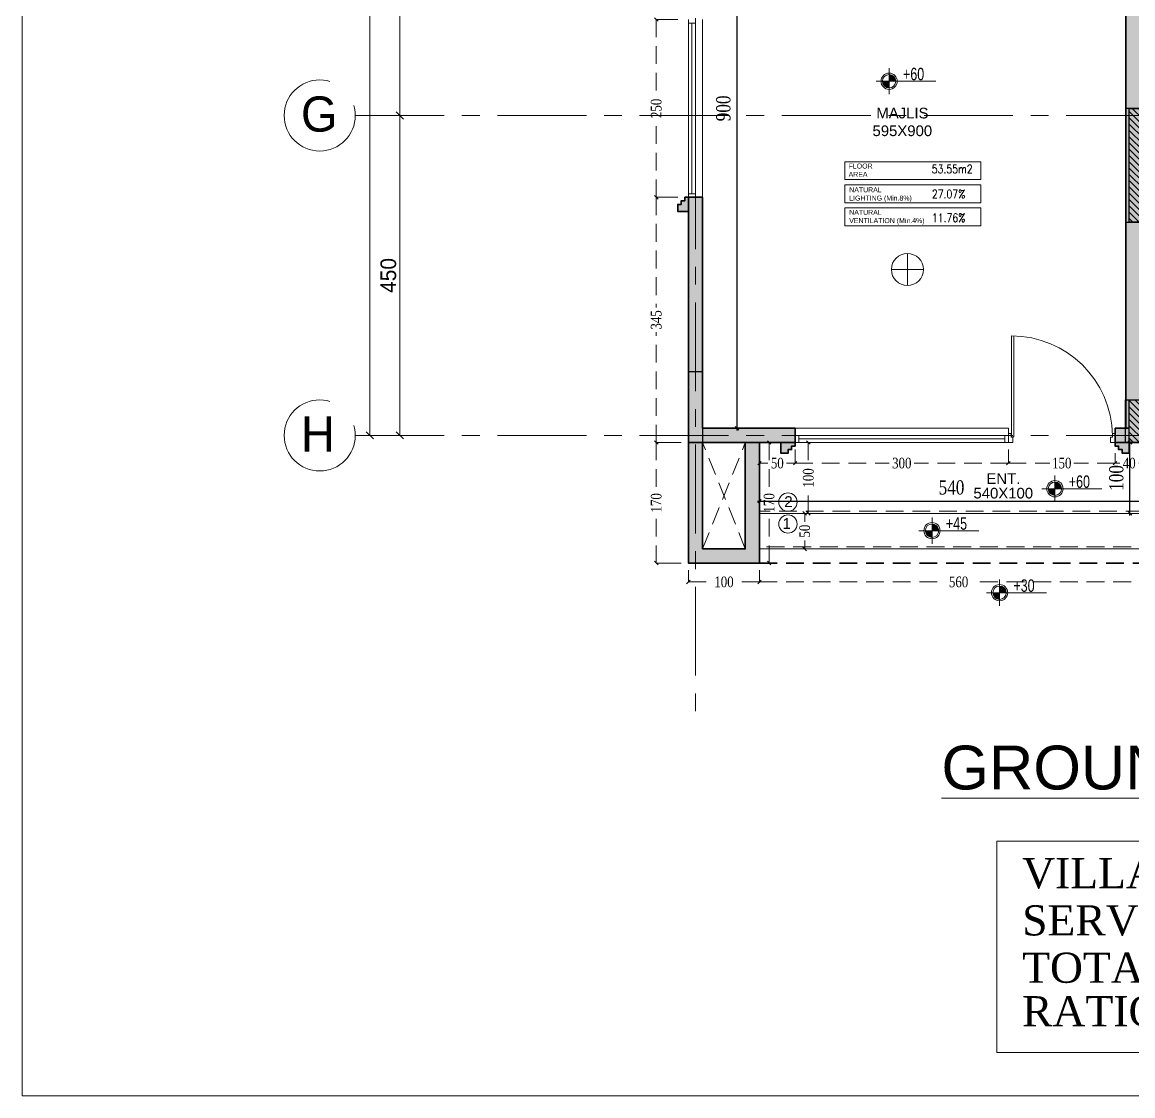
# Model space of a CAD drawing. Header units: inches. Extents: x -114 to 635, y -137 to 57.
# Drawn here: x 15.61 to 31.23, y -2.31 to 12.79 of the extents above; entities that cross this region are included whole.
import ezdxf
from ezdxf.enums import TextEntityAlignment as Align

# ---------------------------------------------------------------- set-up
doc = ezdxf.new("R2010")
doc.units = ezdxf.units.IN
doc.header["$MEASUREMENT"] = 0
doc.header["$PDMODE"] = 98
for name, pattern in [('( Hidden )', [0.375, 0.25, -0.125]), ('CENTER', [2, 1.25, -0.25, 0.25, -0.25]), ('CENTERX2', [4, 2.5, -0.5, 0.5, -0.5]), ('DASHED2', [0.375, 0.25, -0.125]), ('HIDDEN', [0.375, 0.25, -0.125])]:
    doc.linetypes.add(name, pattern=pattern)
doc.layers.get('0').update_dxf_attribs({"lineweight": 5})
doc.layers.get('Defpoints').update_dxf_attribs({"lineweight": 5})
for name, color, linetype, lineweight in [('.', 14, 'Continuous', 9), ('A-ELEVATION TAG', 230, 'Continuous', 5), ('A-GEN-TEXT.', 3, 'Continuous', 5), ('A-text', 111, 'Continuous', 5), ('ARCHES', 1, 'HIDDEN', 5), ('AXIS DIMENSION', 8, 'Continuous', 5), ('BORDER A2', 7, 'Continuous', 50), ('COLUMNS HATCH', 1, 'Continuous', 5), ('DETAILS DIMENSION', 15, 'Continuous', 5), ('DOOR', 1, 'Continuous', 5), ('E-AX', 9, '( Hidden )', 0), ('E-C', 6, 'Continuous', 5), ('GENERAL TEXT', 4, 'Continuous', 5), ('HATCH', 15, 'Continuous', 0), ('LEVEL SYMBOL', 8, 'Continuous', 5), ('PROPOSED COLUMNS', 6, 'Continuous', 30), ('ROOM INFORMATION', 7, 'Continuous', 5), ('ROOMS DIMENSION', 3, 'Continuous', 5), ('STAIR', 1, 'Continuous', 5), ('TEXT ROOM INFORMATION', 1, 'Continuous', 5), ('WALL PROPOSED', 7, 'Continuous', 30), ('WINDOWS', 5, 'Continuous', 5)]:
    doc.layers.add(name, color=color, linetype=linetype, lineweight=lineweight)
doc.layers.add('ALARM', color=7, linetype='Continuous', lineweight=5, true_color=0xff0f0f)
doc.layers.add('AXIES', color=7, linetype='CENTER', lineweight=0, true_color=0x949596)
doc.styles.add('002-F.FLOOR PLAN$0$xref plans$0$ATTRIBUTE', font='BKANT.TTF')
doc.styles.add('A0$0$002-F.FLOOR PLAN$0$xref plans$0$ATTRIBUTE', font='BKANT.TTF')
doc.styles.add('Arial', font='arial.ttf')
doc.styles.add('BORDER', font='times.ttf', dxfattribs={"height": 0.2})
doc.styles.add('GROUND FLOOR XREF - option 3$0$STYLE1', font='arial.ttf', dxfattribs={"height": 30})
doc.styles.add('MAIN', font='')
doc.styles.add('ROMANS-TITLE', font='ROMANS.shx', dxfattribs={"width": 0.8})
doc.styles.add('ST', font='times.ttf', dxfattribs={"width": 0.8})
doc.styles.get("Standard").update_dxf_attribs({"font": 'arial.ttf'})
doc.styles.add('style4', font='times.ttf', dxfattribs={"width": 0.8})
doc.styles.get('MAIN').set_extended_font_data('Shonar Bangla')
doc.dimstyles.new('DIM100-2', dxfattribs={"dimtxt": 0.2, "dimasz": 0.05, "dimexe": 0.1, "dimexo": 0.1, "dimgap": 0.09, "dimtad": 1, "dimdec": 0, "dimlfac": 100, "dimzin": 0, "dimdsep": 46, "dimtxsty": 'style4', "dimblk1": 'OBLIQUE', "dimblk2": 'OBLIQUE', "dimsah": 1, "dimcen": 0.09, "dimdle": 0.03, "dimse1": 1, "dimse2": 1, "dimclrd": 256, "dimclrt": 256, "dimadec": 0, "dimazin": 0, "dimtfac": 1, "dimtdec": 0, "dimtix": 1, "dimtmove": 2, "dimatfit": 3, "dimldrblk": 'OBLIQUE', "dimfxl": 1, "dimtolj": 1, "dimtzin": 0, "dimarcsym": 0})
doc.dimstyles.new('MFS-AXIS', dxfattribs={"dimtxt": 0.22, "dimasz": 0.1, "dimexe": 0, "dimexo": 0.15, "dimgap": 0.05, "dimtad": 1, "dimdec": 0, "dimlfac": 100, "dimzin": 0, "dimdsep": 46, "dimtxsty": 'MAIN', "dimblk": 'OBLIQUE', "dimcen": 0.09, "dimclrd": 1, "dimclre": 1, "dimclrt": 2, "dimadec": 0, "dimazin": 0, "dimtfac": 1, "dimtdec": 0, "dimtix": 1, "dimtofl": 0, "dimtmove": 2, "dimatfit": 3, "dimldrblk": 'OBLIQUE', "dimfxl": 0.05, "dimfxlon": 1, "dimtolj": 1, "dimtzin": 0, "dimlwd": -1, "dimarcsym": 1})
doc.dimstyles.new('RASH PLAN', dxfattribs={"dimtxt": 0.15, "dimasz": 0.05, "dimexe": 0, "dimexo": 0.1, "dimgap": 0.05, "dimtad": 0, "dimdec": 0, "dimlfac": 100, "dimzin": 0, "dimdsep": 46, "dimtxsty": 'ST', "dimblk": 'OBLIQUE', "dimcen": 0.09, "dimclrd": 200, "dimclre": 6, "dimclrt": 1, "dimadec": 0, "dimazin": 0, "dimtfac": 1, "dimtdec": 0, "dimtmove": 1, "dimatfit": 3, "dimldrblk": 'OBLIQUE', "dimfxl": 0, "dimtolj": 1, "dimtzin": 0, "dimlwd": -1, "dimlwe": -1, "dimarcsym": 0})
pattern_1 = [(135, (-50.72994, 2.49188), (-0.044194174, -0.044194174), [])]

# ---------------------------------------------------------------- blocks, each defined once
blk = doc.blocks.new('_Oblique')
at = {"color": 0, "lineweight": -2}
blk.add_line((-0.5, -0.5), (0.5, 0.5), dxfattribs=at)
blk = doc.blocks.new('*D114')
at = {"layer": 'Defpoints', "color": 0, "transparency": 16777216}
for p in [(24.526, 6.88), (24.979, 6.88), (24.979, 5.184)]:
    blk.add_point(p, dxfattribs=at)
at = {"layer": 'DETAILS DIMENSION', "color": 6, "transparency": 16777216}
for p, q in [((24.879, 6.88), (24.526, 6.88)), ((24.879, 5.184), (24.526, 5.184))]:
    blk.add_line(p, q, dxfattribs=at)
at = {"layer": 'DETAILS DIMENSION', "color": 200, "linetype": 'DASHED2', "transparency": 16777216}
for p, q in [((24.526, 6.88), (24.526, 6.201)), ((24.526, 5.184), (24.526, 5.863))]:
    blk.add_line(p, q, dxfattribs=at)
at = {"layer": 'DETAILS DIMENSION', "color": 200, "transparency": 16777216, "xscale": 0.05, "yscale": 0.05, "zscale": 0.05}
for p, rotation in [((24.526, 6.88), 90), ((24.526, 5.184), 270)]:
    blk.add_blockref('_Oblique', p, dxfattribs=dict(at, rotation=rotation))
at = {"layer": 'DETAILS DIMENSION', "color": 1, "transparency": 16777216, "insert": (24.526, 6.032), "char_height": 0.15, "attachment_point": 5, "rotation": 90, "style": 'ST'}
blk.add_mtext('\\A1;170', dxfattribs=at)
blk = doc.blocks.new('*D115')
at = {"layer": 'Defpoints', "color": 0, "transparency": 16777216}
for p in [(24.526, 10.33), (24.929, 10.33), (24.979, 6.88)]:
    blk.add_point(p, dxfattribs=at)
at = {"layer": 'DETAILS DIMENSION', "color": 6, "transparency": 16777216}
for p, q in [((24.829, 10.33), (24.526, 10.33)), ((24.879, 6.88), (24.526, 6.88))]:
    blk.add_line(p, q, dxfattribs=at)
at = {"layer": 'DETAILS DIMENSION', "color": 200, "linetype": 'DASHED2', "transparency": 16777216}
for p, q in [((24.526, 10.33), (24.526, 8.779)), ((24.526, 6.88), (24.526, 8.432))]:
    blk.add_line(p, q, dxfattribs=at)
at = {"layer": 'DETAILS DIMENSION', "color": 200, "transparency": 16777216, "xscale": 0.05, "yscale": 0.05, "zscale": 0.05}
for p, rotation in [((24.526, 10.33), 90), ((24.526, 6.88), 270)]:
    blk.add_blockref('_Oblique', p, dxfattribs=dict(at, rotation=rotation))
at = {"layer": 'DETAILS DIMENSION', "color": 1, "transparency": 16777216, "insert": (24.526, 8.605), "char_height": 0.15, "attachment_point": 5, "rotation": 90, "style": 'ST'}
blk.add_mtext('\\A1;345', dxfattribs=at)
blk = doc.blocks.new('*D116')
at = {"layer": 'Defpoints', "color": 0, "transparency": 16777216}
for p in [(24.526, 12.83), (24.929, 12.83), (24.929, 10.33)]:
    blk.add_point(p, dxfattribs=at)
at = {"layer": 'DETAILS DIMENSION', "color": 6, "transparency": 16777216}
for p, q in [((24.829, 12.83), (24.526, 12.83)), ((24.829, 10.33), (24.526, 10.33))]:
    blk.add_line(p, q, dxfattribs=at)
at = {"layer": 'DETAILS DIMENSION', "color": 200, "linetype": 'DASHED2', "transparency": 16777216}
for p, q in [((24.526, 12.83), (24.526, 11.758)), ((24.526, 10.33), (24.526, 11.402))]:
    blk.add_line(p, q, dxfattribs=at)
at = {"layer": 'DETAILS DIMENSION', "color": 200, "transparency": 16777216, "xscale": 0.05, "yscale": 0.05, "zscale": 0.05}
for p, rotation in [((24.526, 12.83), 90), ((24.526, 10.33), 270)]:
    blk.add_blockref('_Oblique', p, dxfattribs=dict(at, rotation=rotation))
at = {"layer": 'DETAILS DIMENSION', "color": 1, "transparency": 16777216, "insert": (24.526, 11.58), "char_height": 0.15, "attachment_point": 5, "rotation": 90, "style": 'ST'}
blk.add_mtext('\\A1;250', dxfattribs=at)
blk = doc.blocks.new('*D140')
at = {"layer": 'Defpoints', "color": 0, "transparency": 16777216}
for p in [(24.979, 5.184), (25.979, 5.184), (24.979, 4.919)]:
    blk.add_point(p, dxfattribs=at)
at = {"layer": 'DETAILS DIMENSION', "color": 6, "transparency": 16777216}
for p, q in [((24.979, 5.084), (24.979, 4.919)), ((25.979, 5.084), (25.979, 4.919))]:
    blk.add_line(p, q, dxfattribs=at)
at = {"layer": 'DETAILS DIMENSION', "color": 200, "linetype": 'DASHED2', "transparency": 16777216}
for p, q in [((24.979, 4.919), (25.309, 4.919)), ((25.979, 4.919), (25.648, 4.919))]:
    blk.add_line(p, q, dxfattribs=at)
at = {"layer": 'DETAILS DIMENSION', "color": 200, "transparency": 16777216, "xscale": 0.05, "yscale": 0.05, "zscale": 0.05, "rotation": 180}
blk.add_blockref('_Oblique', (24.979, 4.919), dxfattribs=at)
at = {"layer": 'DETAILS DIMENSION', "color": 200, "transparency": 16777216, "xscale": 0.05, "yscale": 0.05, "zscale": 0.05}
blk.add_blockref('_Oblique', (25.979, 4.919), dxfattribs=at)
at = {"layer": 'DETAILS DIMENSION', "color": 1, "transparency": 16777216, "insert": (25.479, 4.919), "char_height": 0.15, "attachment_point": 5, "style": 'ST'}
blk.add_mtext('\\A1;100', dxfattribs=at)
blk = doc.blocks.new('*D141')
at = {"layer": 'Defpoints', "color": 0, "transparency": 16777216}
for p in [(31.579, 5.384), (25.979, 5.184), (31.579, 4.919)]:
    blk.add_point(p, dxfattribs=at)
at = {"layer": 'DETAILS DIMENSION', "color": 6, "transparency": 16777216}
for p, q in [((31.579, 5.284), (31.579, 4.919)), ((25.979, 5.084), (25.979, 4.919))]:
    blk.add_line(p, q, dxfattribs=at)
at = {"layer": 'DETAILS DIMENSION', "color": 200, "linetype": 'DASHED2', "transparency": 16777216}
for p, q in [((25.979, 4.919), (28.603, 4.919)), ((31.579, 4.919), (28.954, 4.919))]:
    blk.add_line(p, q, dxfattribs=at)
at = {"layer": 'DETAILS DIMENSION', "color": 200, "transparency": 16777216, "xscale": 0.05, "yscale": 0.05, "zscale": 0.05, "rotation": 180}
blk.add_blockref('_Oblique', (25.979, 4.919), dxfattribs=at)
at = {"layer": 'DETAILS DIMENSION', "color": 200, "transparency": 16777216, "xscale": 0.05, "yscale": 0.05, "zscale": 0.05}
blk.add_blockref('_Oblique', (31.579, 4.919), dxfattribs=at)
at = {"layer": 'DETAILS DIMENSION', "color": 1, "transparency": 16777216, "insert": (28.779, 4.919), "char_height": 0.15, "attachment_point": 5, "style": 'ST'}
blk.add_mtext('\\A1;560', dxfattribs=at)
blk = doc.blocks.new('*D145')
at = {"layer": 'Defpoints', "color": 0, "transparency": 16777216}
for p in [(25.979, 6.88), (26.48, 6.88), (26.48, 6.59)]:
    blk.add_point(p, dxfattribs=at)
at = {"layer": 'DETAILS DIMENSION', "color": 6, "transparency": 16777216}
for p, q in [((25.979, 6.78), (25.979, 6.59)), ((26.48, 6.78), (26.48, 6.59))]:
    blk.add_line(p, q, dxfattribs=at)
at = {"layer": 'DETAILS DIMENSION', "color": 200, "linetype": 'DASHED2', "transparency": 16777216}
for p, q in [((25.979, 6.59), (26.098, 6.59)), ((26.48, 6.59), (26.36, 6.59))]:
    blk.add_line(p, q, dxfattribs=at)
at = {"layer": 'DETAILS DIMENSION', "color": 200, "transparency": 16777216, "xscale": 0.05, "yscale": 0.05, "zscale": 0.05, "rotation": 180}
blk.add_blockref('_Oblique', (25.979, 6.59), dxfattribs=at)
at = {"layer": 'DETAILS DIMENSION', "color": 200, "transparency": 16777216, "xscale": 0.05, "yscale": 0.05, "zscale": 0.05}
blk.add_blockref('_Oblique', (26.48, 6.59), dxfattribs=at)
at = {"layer": 'DETAILS DIMENSION', "color": 1, "transparency": 16777216, "insert": (26.229, 6.59), "char_height": 0.15, "attachment_point": 5, "style": 'ST'}
blk.add_mtext('\\A1;50', dxfattribs=at)
blk = doc.blocks.new('*D146')
at = {"layer": 'Defpoints', "color": 0, "transparency": 16777216}
for p in [(26.48, 6.88), (29.48, 6.88), (29.48, 6.59)]:
    blk.add_point(p, dxfattribs=at)
at = {"layer": 'DETAILS DIMENSION', "color": 6, "transparency": 16777216}
for p, q in [((26.48, 6.78), (26.48, 6.59)), ((29.48, 6.78), (29.48, 6.59))]:
    blk.add_line(p, q, dxfattribs=at)
at = {"layer": 'DETAILS DIMENSION', "color": 200, "linetype": 'DASHED2', "transparency": 16777216}
for p, q in [((26.48, 6.59), (27.804, 6.59)), ((29.48, 6.59), (28.156, 6.59))]:
    blk.add_line(p, q, dxfattribs=at)
at = {"layer": 'DETAILS DIMENSION', "color": 200, "transparency": 16777216, "xscale": 0.05, "yscale": 0.05, "zscale": 0.05, "rotation": 180}
blk.add_blockref('_Oblique', (26.48, 6.59), dxfattribs=at)
at = {"layer": 'DETAILS DIMENSION', "color": 200, "transparency": 16777216, "xscale": 0.05, "yscale": 0.05, "zscale": 0.05}
blk.add_blockref('_Oblique', (29.48, 6.59), dxfattribs=at)
at = {"layer": 'DETAILS DIMENSION', "color": 1, "transparency": 16777216, "insert": (27.98, 6.59), "char_height": 0.15, "attachment_point": 5, "style": 'ST'}
blk.add_mtext('\\A1;300', dxfattribs=at)
blk = doc.blocks.new('*D147')
at = {"layer": 'Defpoints', "color": 0, "transparency": 16777216}
for p in [(29.48, 6.88), (30.98, 6.83), (30.98, 6.59)]:
    blk.add_point(p, dxfattribs=at)
at = {"layer": 'DETAILS DIMENSION', "color": 6, "transparency": 16777216}
for p, q in [((29.48, 6.78), (29.48, 6.59)), ((30.98, 6.73), (30.98, 6.59))]:
    blk.add_line(p, q, dxfattribs=at)
at = {"layer": 'DETAILS DIMENSION', "color": 200, "linetype": 'DASHED2', "transparency": 16777216}
for p, q in [((29.48, 6.59), (30.06, 6.59)), ((30.98, 6.59), (30.399, 6.59))]:
    blk.add_line(p, q, dxfattribs=at)
at = {"layer": 'DETAILS DIMENSION', "color": 200, "transparency": 16777216, "xscale": 0.05, "yscale": 0.05, "zscale": 0.05, "rotation": 180}
blk.add_blockref('_Oblique', (29.48, 6.59), dxfattribs=at)
at = {"layer": 'DETAILS DIMENSION', "color": 200, "transparency": 16777216, "xscale": 0.05, "yscale": 0.05, "zscale": 0.05}
blk.add_blockref('_Oblique', (30.98, 6.59), dxfattribs=at)
at = {"layer": 'DETAILS DIMENSION', "color": 1, "transparency": 16777216, "insert": (30.23, 6.59), "char_height": 0.15, "attachment_point": 5, "style": 'ST'}
blk.add_mtext('\\A1;150', dxfattribs=at)
blk = doc.blocks.new('*D148')
at = {"layer": 'Defpoints', "color": 0, "transparency": 16777216}
for p in [(31.379, 6.88), (30.98, 6.83), (31.379, 6.59)]:
    blk.add_point(p, dxfattribs=at)
at = {"layer": 'DETAILS DIMENSION', "color": 6, "transparency": 16777216}
for p, q in [((30.98, 6.73), (30.98, 6.59)), ((31.379, 6.78), (31.379, 6.59))]:
    blk.add_line(p, q, dxfattribs=at)
at = {"layer": 'DETAILS DIMENSION', "color": 200, "linetype": 'DASHED2', "transparency": 16777216}
for p, q in [((30.98, 6.59), (31.045, 6.59)), ((31.379, 6.59), (31.313, 6.59))]:
    blk.add_line(p, q, dxfattribs=at)
at = {"layer": 'DETAILS DIMENSION', "color": 200, "transparency": 16777216, "xscale": 0.05, "yscale": 0.05, "zscale": 0.05, "rotation": 180}
blk.add_blockref('_Oblique', (30.98, 6.59), dxfattribs=at)
at = {"layer": 'DETAILS DIMENSION', "color": 200, "transparency": 16777216, "xscale": 0.05, "yscale": 0.05, "zscale": 0.05}
blk.add_blockref('_Oblique', (31.379, 6.59), dxfattribs=at)
at = {"layer": 'DETAILS DIMENSION', "color": 1, "transparency": 16777216, "insert": (31.179, 6.59), "char_height": 0.15, "attachment_point": 5, "style": 'ST'}
blk.add_mtext('\\A1;40', dxfattribs=at)
blk = doc.blocks.new('*D156')
at = {"layer": 'Defpoints', "color": 0, "transparency": 16777216}
for p in [(26.615, 5.884), (26.682, 5.884), (26.682, 5.384)]:
    blk.add_point(p, dxfattribs=at)
at = {"layer": 'DETAILS DIMENSION', "color": 6, "transparency": 16777216}
for p, q in [((26.582, 5.884), (26.615, 5.884)), ((26.582, 5.384), (26.615, 5.384))]:
    blk.add_line(p, q, dxfattribs=at)
at = {"layer": 'DETAILS DIMENSION', "color": 200, "linetype": 'DASHED2', "transparency": 16777216}
for p, q in [((26.615, 5.884), (26.615, 5.765)), ((26.615, 5.384), (26.615, 5.502))]:
    blk.add_line(p, q, dxfattribs=at)
at = {"layer": 'DETAILS DIMENSION', "color": 200, "transparency": 16777216, "xscale": 0.05, "yscale": 0.05, "zscale": 0.05}
for p, rotation in [((26.615, 5.884), 90), ((26.615, 5.384), 270)]:
    blk.add_blockref('_Oblique', p, dxfattribs=dict(at, rotation=rotation))
at = {"layer": 'DETAILS DIMENSION', "color": 1, "transparency": 16777216, "insert": (26.615, 5.634), "char_height": 0.15, "attachment_point": 5, "rotation": 90, "style": 'ST'}
blk.add_mtext('\\A1;50', dxfattribs=at)
blk = doc.blocks.new('*D157')
at = {"layer": 'Defpoints', "color": 0, "transparency": 16777216}
for p in [(26.665, 6.88), (26.794, 6.88), (26.682, 5.884)]:
    blk.add_point(p, dxfattribs=at)
at = {"layer": 'DETAILS DIMENSION', "color": 6, "transparency": 16777216}
for p, q in [((26.694, 6.88), (26.665, 6.88)), ((26.582, 5.884), (26.665, 5.884))]:
    blk.add_line(p, q, dxfattribs=at)
at = {"layer": 'DETAILS DIMENSION', "color": 200, "linetype": 'DASHED2', "transparency": 16777216}
for p, q in [((26.665, 6.88), (26.665, 6.551)), ((26.665, 5.884), (26.665, 6.213))]:
    blk.add_line(p, q, dxfattribs=at)
at = {"layer": 'DETAILS DIMENSION', "color": 200, "transparency": 16777216, "xscale": 0.05, "yscale": 0.05, "zscale": 0.05}
for p, rotation in [((26.665, 6.88), 90), ((26.665, 5.884), 270)]:
    blk.add_blockref('_Oblique', p, dxfattribs=dict(at, rotation=rotation))
at = {"layer": 'DETAILS DIMENSION', "color": 1, "transparency": 16777216, "insert": (26.665, 6.382), "char_height": 0.15, "attachment_point": 5, "rotation": 90, "style": 'ST'}
blk.add_mtext('\\A1;100', dxfattribs=at)
blk = doc.blocks.new('*D211')
at = {"layer": 'Defpoints', "color": 0, "transparency": 16777216}
for p in [(25.179, 16.08), (25.663, 16.08), (25.179, 7.08)]:
    blk.add_point(p, dxfattribs=at)
at = {"layer": 'ROOMS DIMENSION', "linetype": 'Continuous', "lineweight": -2, "transparency": 16777216}
blk.add_line((25.663, 7.05), (25.663, 16.11), dxfattribs=at)
at = {"layer": 'ROOMS DIMENSION', "lineweight": -2, "transparency": 16777216, "xscale": 0.05, "yscale": 0.05, "zscale": 0.05}
for p, rotation in [((25.663, 16.08), 90), ((25.663, 7.08), 270)]:
    blk.add_blockref('_Oblique', p, dxfattribs=dict(at, rotation=rotation))
at = {"layer": 'ROOMS DIMENSION', "transparency": 16777216, "insert": (25.471, 11.58), "char_height": 0.2, "attachment_point": 5, "rotation": 90, "style": 'style4'}
blk.add_mtext('\\A1;900', dxfattribs=at)
blk = doc.blocks.new('*D330')
at = {"layer": 'Defpoints', "color": 0, "transparency": 16777216}
for p in [(25.979, 6.88), (26.114, 6.88), (25.979, 5.184)]:
    blk.add_point(p, dxfattribs=at)
at = {"layer": 'DETAILS DIMENSION', "color": 6, "transparency": 16777216}
for p, q in [((26.079, 6.88), (26.114, 6.88)), ((26.079, 5.184), (26.114, 5.184))]:
    blk.add_line(p, q, dxfattribs=at)
at = {"layer": 'DETAILS DIMENSION', "color": 200, "linetype": 'DASHED2', "transparency": 16777216}
for p, q in [((26.114, 6.88), (26.114, 6.201)), ((26.114, 5.184), (26.114, 5.863))]:
    blk.add_line(p, q, dxfattribs=at)
at = {"layer": 'DETAILS DIMENSION', "color": 200, "transparency": 16777216, "xscale": 0.05, "yscale": 0.05, "zscale": 0.05}
for p, rotation in [((26.114, 6.88), 90), ((26.114, 5.184), 270)]:
    blk.add_blockref('_Oblique', p, dxfattribs=dict(at, rotation=rotation))
at = {"layer": 'DETAILS DIMENSION', "color": 1, "transparency": 16777216, "insert": (26.114, 6.032), "char_height": 0.15, "attachment_point": 5, "rotation": 90, "style": 'ST'}
blk.add_mtext('\\A1;170', dxfattribs=at)
blk = doc.blocks.new('*D343')
at = {"layer": 'Defpoints', "color": 0, "transparency": 16777216}
for p in [(31.379, 6.056), (25.979, 5.914), (31.379, 5.914)]:
    blk.add_point(p, dxfattribs=at)
at = {"layer": 'ROOMS DIMENSION', "linetype": 'Continuous', "lineweight": -2, "transparency": 16777216}
blk.add_line((25.949, 6.056), (31.409, 6.056), dxfattribs=at)
at = {"layer": 'ROOMS DIMENSION', "lineweight": -2, "transparency": 16777216, "xscale": 0.05, "yscale": 0.05, "zscale": 0.05, "rotation": 180}
blk.add_blockref('_Oblique', (25.979, 6.056), dxfattribs=at)
at = {"layer": 'ROOMS DIMENSION', "lineweight": -2, "transparency": 16777216, "xscale": 0.05, "yscale": 0.05, "zscale": 0.05}
blk.add_blockref('_Oblique', (31.379, 6.056), dxfattribs=at)
at = {"layer": 'ROOMS DIMENSION', "transparency": 16777216, "insert": (28.679, 6.247), "char_height": 0.2, "attachment_point": 5, "style": 'style4'}
blk.add_mtext('\\A1;540', dxfattribs=at)
blk = doc.blocks.new('*D344')
at = {"layer": 'Defpoints', "color": 0, "transparency": 16777216}
for p in [(31.189, 6.88), (31.379, 6.88), (31.379, 5.884)]:
    blk.add_point(p, dxfattribs=at)
at = {"layer": 'ROOMS DIMENSION', "linetype": 'Continuous', "lineweight": -2, "transparency": 16777216}
blk.add_line((31.189, 5.854), (31.189, 6.91), dxfattribs=at)
at = {"layer": 'ROOMS DIMENSION', "lineweight": -2, "transparency": 16777216, "xscale": 0.05, "yscale": 0.05, "zscale": 0.05}
for p, rotation in [((31.189, 6.88), 90), ((31.189, 5.884), 270)]:
    blk.add_blockref('_Oblique', p, dxfattribs=dict(at, rotation=rotation))
at = {"layer": 'ROOMS DIMENSION', "transparency": 16777216, "insert": (30.998, 6.382), "char_height": 0.2, "attachment_point": 5, "rotation": 90, "style": 'style4'}
blk.add_mtext('\\A1;100', dxfattribs=at)
blk = doc.blocks.new('002-F.FLOOR PLAN$0$xref plans$0$LVL-PL')
h = blk.add_hatch(color=256)
h.paths.add_polyline_path([(0, 0.123), (0, 0), (0.123, 0, 0.414214)])
h.paths.add_polyline_path([(0, 0), (-0.123, 0, 0.414214), (0, -0.123)])
for p, q in [((0, 0.242), (0, -0.242)), ((0.2, 0), (-0.242, 0)), ((0, 0), (0.865, 0))]:
    blk.add_line(p, q)
for radius in [0.15, 0.123]:
    blk.add_circle((0, 0), radius)
at = {"style": '002-F.FLOOR PLAN$0$xref plans$0$ATTRIBUTE', "width": 0.75, "flags": 12}
for tag, p in [('LEVEL', (0.517, 0.151)), ('POSITION', (0.517, -0.154))]:
    blk.add_attdef(tag, text='', height=0.2, dxfattribs=at).set_placement(p, align=Align.MIDDLE)
blk = doc.blocks.new('A$Cee9972fe')
at = {"layer": 'ALARM', "lineweight": 0}
for p, q in [((-0.183, -0.094), (-0.183, 0.357)), ((0.042, 0.132), (-0.409, 0.132))]:
    blk.add_line(p, q, dxfattribs=at)
blk.add_circle((-0.183, 0.132), 0.226, dxfattribs=at)
blk = doc.blocks.new('*U1157')
for p, q in [((-1665, -36), (-1665, 1099)), ((-1640, -36), (-1640, 1097)), ((-1700, -1), (-1670, -1)), ((-1700, -101), (-1650, -101)), ((-1670, -41), (-1670, -1)), ((-1670, -41), (-1650, -41)), ((-1665, -36), (-1640, -36)), ((-1650, -101), (-1650, -41)), ((-550, -101), (-550, -41)), ((-530, -41), (-550, -41)), ((-500, -101), (-550, -101)), ((-500, -1), (-530, -1)), ((-530, -41), (-530, -1))]:
    blk.add_line(p, q)
blk.add_arc((-1665, -37), 1135, 0.7658, 89.9964)
blk = doc.blocks.new('*D1392')
at = {"layer": 'AXIS DIMENSION', "color": 17, "linetype": 'Continuous', "transparency": 16777216}
blk.add_line((20.919, -595.378), (20.919, -601.577), dxfattribs=at)
at = {"layer": 'Defpoints', "color": 0, "transparency": 16777216}
for p in [(20.938, -595.378), (20.919, -601.577), (20.919, -601.577)]:
    blk.add_point(p, dxfattribs=at)
at = {"layer": 'AXIS DIMENSION', "color": 17, "transparency": 16777216, "xscale": 0.1, "yscale": 0.1, "zscale": 0.1}
for p, rotation in [((20.919, -595.378), 90), ((20.919, -601.577), 270)]:
    blk.add_blockref('_Oblique', p, dxfattribs=dict(at, rotation=rotation))
at = {"layer": 'AXIS DIMENSION', "color": 3, "transparency": 16777216, "insert": (20.759, -598.478), "char_height": 0.22, "attachment_point": 5, "rotation": 90, "style": 'MAIN'}
blk.add_mtext('\\A1;620', dxfattribs=at)
blk = doc.blocks.new('*D1393')
at = {"layer": 'AXIS DIMENSION', "color": 17, "linetype": 'Continuous', "transparency": 16777216}
blk.add_line((20.919, -601.577), (20.919, -606.077), dxfattribs=at)
at = {"layer": 'Defpoints', "color": 0, "transparency": 16777216}
for p in [(20.919, -601.577), (20.919, -606.077), (20.938, -606.077)]:
    blk.add_point(p, dxfattribs=at)
at = {"layer": 'AXIS DIMENSION', "color": 17, "transparency": 16777216, "xscale": 0.1, "yscale": 0.1, "zscale": 0.1}
for p, rotation in [((20.919, -601.577), 90), ((20.919, -606.077), 270)]:
    blk.add_blockref('_Oblique', p, dxfattribs=dict(at, rotation=rotation))
at = {"layer": 'AXIS DIMENSION', "color": 3, "transparency": 16777216, "insert": (20.759, -603.827), "char_height": 0.22, "attachment_point": 5, "rotation": 90, "style": 'MAIN'}
blk.add_mtext('\\A1;450', dxfattribs=at)
blk = doc.blocks.new('*D1388')
at = {"layer": 'AXIS DIMENSION', "color": 1, "linetype": 'Continuous', "lineweight": -2, "transparency": 16777216}
for p, q in [((20.447, -581.977), (20.497, -581.977)), ((20.447, -606.077), (20.497, -606.077))]:
    blk.add_line(p, q, dxfattribs=at)
at = {"layer": 'AXIS DIMENSION', "color": 17, "linetype": 'Continuous', "transparency": 16777216}
blk.add_line((20.497, -581.977), (20.497, -606.077), dxfattribs=at)
at = {"layer": 'Defpoints', "color": 0, "transparency": 16777216}
for p in [(20.293, -581.977), (20.293, -606.077), (20.497, -606.077)]:
    blk.add_point(p, dxfattribs=at)
at = {"layer": 'AXIS DIMENSION', "color": 17, "transparency": 16777216, "xscale": 0.1, "yscale": 0.1, "zscale": 0.1}
for p, rotation in [((20.497, -581.977), 90), ((20.497, -606.077), 270)]:
    blk.add_blockref('_Oblique', p, dxfattribs=dict(at, rotation=rotation))
at = {"layer": 'AXIS DIMENSION', "color": 3, "transparency": 16777216, "insert": (20.337, -594.424), "char_height": 0.22, "attachment_point": 5, "rotation": 90, "style": 'MAIN'}
blk.add_mtext('\\A1;2410', dxfattribs=at)
blk = doc.blocks.new('QWEQWLDASLLDLQLEQWLDASLELQWLQELQWLE')
at = {"layer": '.'}
h = blk.add_hatch(dxfattribs=at)
h.set_pattern_fill('ANSI31', color=9, scale=0.5, angle=90)
h.set_pattern_definition(pattern_1)
h.paths.add_polyline_path([(933.79, -61.52), (933.99, -61.52), (933.99, -63.12), (933.79, -63.12)])
h = blk.add_hatch(dxfattribs=at)
h.set_pattern_fill('ANSI31', color=9, scale=0.5, angle=90)
h.set_pattern_definition(pattern_1)
h.paths.add_polyline_path([(933.79, -65.62), (933.99, -65.62), (933.99, -66.22), (933.79, -66.22)])
at = {"layer": 'COLUMNS HATCH', "ltscale": 300}
for points in [[(933.99, -61.52), (933.74, -61.52), (933.74, -63.12), (933.99, -63.12)], [(927.79, -66.22), (927.59, -66.22), (927.59, -65.22), (927.79, -65.22)], [(933.74, -65.62), (933.99, -65.62), (933.99, -66.22), (933.74, -66.22)]]:
    blk.add_hatch(color=256, dxfattribs=at).paths.add_polyline_path(points)
at = {"layer": 'PROPOSED COLUMNS'}
for points in [[(933.99, -61.52), (933.74, -61.52), (933.74, -63.12), (933.99, -63.12)], [(933.79, -61.52), (933.99, -61.52), (933.99, -63.12), (933.79, -63.12)], [(927.79, -66.22), (927.59, -66.22), (927.59, -65.22), (927.79, -65.22)], [(933.74, -65.62), (933.99, -65.62), (933.99, -66.22), (933.74, -66.22)], [(933.79, -65.62), (933.99, -65.62), (933.99, -66.22), (933.79, -66.22)]]:
    blk.add_lwpolyline(points, close=True, dxfattribs=at)
blk = doc.blocks.new('Room Info')
at = {"layer": 'TEXT ROOM INFORMATION', "ltscale": 5}
for tag, p in [('FLR_AREA', (17, 833.5)), ('NAT_LIGHT', (19, 482.5)), ('NAT_VENT', (19, 147.5))]:
    blk.add_attdef(tag, p, '', height=180, dxfattribs=at)
blk = doc.blocks.new('DASLASDLASLDASLASDLASLQWELQWELQWELQWELQ')
at = {"layer": 'AXIES', "linetype": 'CENTERX2', "ltscale": 0.5}
for p, q in [((25.079, -578.206), (25.079, -610.174)), ((20.293, -601.577), (52.683, -601.577)), ((20.293, -606.077), (52.683, -606.077))]:
    blk.add_line(p, q, dxfattribs=at)
at = {"layer": 'AXIES', "linetype": 'CENTERX2'}
for centre in [(19.793, -601.577), (19.793, -606.077)]:
    blk.add_circle(centre, 0.5, dxfattribs=at)
at = {"layer": 'AXIES', "linetype": 'CENTERX2', "style": 'A0$0$002-F.FLOOR PLAN$0$xref plans$0$ATTRIBUTE'}
for s, p in [('G', (19.529, -601.804)), ('H', (19.529, -606.304))]:
    blk.add_text(s, height=0.495, dxfattribs=at).set_placement(p)
at = {"layer": 'AXIS DIMENSION'}
dim = blk.add_linear_dim(base=(20.497, -606.077), p1=(20.293, -581.977), p2=(20.293, -606.077), angle=90, dimstyle='MFS-AXIS', override={"dimclrd": 17, "dimclrt": 3}, dxfattribs=at)
dim.commit()
dim.dimension.update_dxf_attribs({"geometry": '*D1388', "text_midpoint": (20.337, -594.424), "dimtype": 128})
for base, p1, p2, picture, middle in [((20.919, -601.577), (20.938, -595.378), (20.919, -601.577), '*D1392', (20.759, -598.478)), ((20.919, -606.077), (20.919, -601.577), (20.938, -606.077), '*D1393', (20.759, -603.827))]:
    dim = blk.add_linear_dim(base=base, p1=p1, p2=p2, angle=90, dimstyle='MFS-AXIS', override={"dimclrd": 17, "dimclrt": 3}, dxfattribs=at)
    dim.commit()
    dim.dimension.update_dxf_attribs({"geometry": picture, "text_midpoint": middle})

msp = doc.modelspace()

# ---------------------------------------------------------------- hatches: boundary and pattern name
at = {"layer": 'HATCH', "true_color": 0x939598}
h = msp.add_hatch(color=252, dxfattribs=at)
h.dxf.hatch_style = 1
h.paths.add_polyline_path([(31.379, 16.379), (31.079, 16.379), (31.079, 16.28), (30.881, 16.28), (30.881, 16.08), (31.129, 16.08), (31.129, 7.08), (30.98, 7.08), (30.98, 6.88), (31.379, 6.88), (31.379, 11.38), (33.129, 11.38), (33.129, 11.58), (31.379, 11.58)])
h = msp.add_hatch(color=252, dxfattribs=at)
h.dxf.hatch_style = 1
h.paths.add_polyline_path([(24.979, 10.33), (24.929, 10.33), (24.929, 10.28), (24.879, 10.28), (24.879, 10.23), (24.829, 10.23), (24.829, 10.13), (24.979, 10.13)])
h = msp.add_hatch(color=252, dxfattribs=at)
h.dxf.hatch_style = 1
h.paths.add_polyline_path([(25.179, 10.33), (24.979, 10.33), (24.979, 6.88), (26.48, 6.88), (26.48, 7.08), (25.179, 7.08)])
h = msp.add_hatch(color=252, dxfattribs=at)
h.dxf.hatch_style = 1
h.paths.add_polyline_path([(25.979, 6.88), (25.779, 6.88), (25.779, 5.384), (25.179, 5.384), (25.179, 6.88), (24.979, 6.88), (24.979, 5.184), (25.979, 5.184)])
h = msp.add_hatch(color=252, dxfattribs=at)
h.dxf.hatch_style = 1
h.paths.add_polyline_path([(26.43, 6.83), (26.48, 6.83), (26.48, 6.88), (26.28, 6.88), (26.28, 6.73), (26.38, 6.73), (26.38, 6.78), (26.43, 6.78)])
h = msp.add_hatch(color=252, dxfattribs=at)
h.dxf.hatch_style = 1
h.paths.add_polyline_path([(31.18, 6.88), (30.98, 6.88), (30.98, 6.83), (31.03, 6.83), (31.03, 6.78), (31.08, 6.78), (31.08, 6.73), (31.18, 6.73)])

# ---------------------------------------------------------------- linework, layer by layer
at = {"layer": 'A-GEN-TEXT.'}
msp.add_lwpolyline([(29.318, -1.698), (37.166, -1.698), (37.166, 1.271), (29.318, 1.271)], close=True, dxfattribs=at)
at = {"layer": 'A-text'}
for centre in [(26.379, 6.042), (26.379, 5.734)]:
    msp.add_circle(centre, 0.129, dxfattribs=at)
at = {"layer": 'ARCHES'}
for p, q in [((25.179, 5.384), (25.779, 6.88)), ((25.779, 5.384), (25.179, 6.88))]:
    msp.add_line(p, q, dxfattribs=at)
at = {"layer": 'BORDER A2', "lineweight": 5}
msp.add_lwpolyline([(15.608, -2.308), (61.208, -2.308), (61.208, 37.892), (15.608, 37.892)], close=True, dxfattribs=at)
at = {"layer": 'ROOM INFORMATION', "ltscale": 5}
for points in [[(27.18, 10.829), (29.093, 10.829), (29.093, 10.579), (27.18, 10.579)], [(27.18, 10.503), (29.093, 10.503), (29.093, 10.253), (27.18, 10.253)], [(27.18, 10.179), (29.093, 10.179), (29.093, 9.929), (27.18, 9.929)]]:
    msp.add_lwpolyline(points, close=True, dxfattribs=at)
at = {"layer": 'STAIR', "linetype": '( Hidden )'}
for points in [[(31.379, 5.914), (25.979, 5.914)], [(31.579, 5.414), (25.979, 5.414)]]:
    msp.add_lwpolyline(points, dxfattribs=at)
at = {"layer": 'STAIR', "linetype": 'Continuous'}
for points in [[(31.409, 5.884), (25.979, 5.884)], [(31.779, 5.384), (25.979, 5.384)]]:
    msp.add_lwpolyline(points, dxfattribs=at)
at = {"layer": 'WALL PROPOSED', "linetype": 'Continuous', "lineweight": 35}
for p, q in [((24.929, 10.33), (25.179, 10.33)), ((26.48, 6.88), (26.48, 7.08)), ((30.98, 7.08), (30.98, 6.88))]:
    msp.add_line(p, q, dxfattribs=at)
at = {"layer": 'WALL PROPOSED', "linetype": 'Continuous', "lineweight": 35, "flags": 128}
for points in [[(31.129, 16.08), (31.129, 7.08)], [(24.979, 10.33), (24.929, 10.33), (24.929, 10.28), (24.879, 10.28), (24.879, 10.23), (24.829, 10.23), (24.829, 10.13), (24.979, 10.13)], [(24.979, 10.33), (24.979, 6.88)], [(25.179, 7.08), (25.179, 10.33)], [(26.48, 7.08), (25.179, 7.08)], [(31.179, 7.08), (30.98, 7.08)], [(24.979, 6.88), (26.48, 6.88)], [(24.979, 6.88), (24.979, 5.184), (25.979, 5.184), (25.979, 6.88)], [(25.179, 6.88), (25.179, 5.384), (25.779, 5.384), (25.779, 6.88)], [(26.48, 6.88), (26.48, 6.83), (26.43, 6.83), (26.43, 6.78), (26.38, 6.78), (26.38, 6.73), (26.28, 6.73), (26.28, 6.88)], [(30.98, 6.88), (31.379, 6.88)], [(30.98, 6.88), (30.98, 6.83), (31.03, 6.83), (31.03, 6.78), (31.08, 6.78), (31.08, 6.73), (31.18, 6.73), (31.18, 6.88)]]:
    msp.add_lwpolyline(points, dxfattribs=at)
at = {"layer": 'WALL PROPOSED', "linetype": 'DASHED2', "lineweight": 35, "flags": 128}
msp.add_lwpolyline([(25.979, 5.184), (32.779, 5.184), (32.779, 6.88), (31.378, 6.88)], dxfattribs=at)
at = {"layer": 'WINDOWS'}
for p, q in [((24.979, 10.33), (24.979, 12.83)), ((25.079, 10.33), (25.079, 12.83)), ((25.179, 10.33), (25.179, 12.83)), ((24.979, 12.78), (25.079, 12.78)), ((25.029, 10.38), (25.029, 12.78)), ((24.979, 10.38), (25.079, 10.38)), ((29.48, 7.08), (26.48, 7.08)), ((29.48, 7.08), (29.48, 6.88)), ((29.48, 6.98), (26.48, 6.98)), ((29.48, 6.88), (26.48, 6.88)), ((26.53, 6.88), (26.53, 6.98)), ((29.43, 6.93), (26.53, 6.93)), ((29.43, 6.88), (29.43, 6.98))]:
    msp.add_line(p, q, dxfattribs=at)

# ---------------------------------------------------------------- block references
at = {"layer": 'ALARM'}
msp.add_blockref('A$Cee9972fe', (28.242, 9.182), dxfattribs=at)
at = {"layer": 'DOOR', "xscale": 0.001249999969284849, "yscale": 0.001249999969284849, "zscale": 0.001249999969284849}
msp.add_blockref('*U1157', (31.605, 7.007), dxfattribs=at)
at = {"layer": 'E-AX'}
msp.add_blockref('DASLASDLASLDASLASDLASLQWELQWELQWELQWELQ', (0, 613.057), dxfattribs=at)
at = {"layer": 'E-C', "linetype": 'ByBlock'}
msp.add_blockref('QWEQWLDASLLDLQLEQWLDASLELQWLQELQWLE', (-902.612, 73.1), dxfattribs=at)
at = {"layer": 'LEVEL SYMBOL', "linetype": 'Continuous', "lineweight": 0}
ref = msp.add_blockref('002-F.FLOOR PLAN$0$xref plans$0$LVL-PL', (27.802, 11.962), dxfattribs=dict(at, xscale=0.7620000000000069, yscale=0.7620000000000069, zscale=0.7620000000000069))
ref.add_attrib('LEVEL', '+60', dxfattribs={"layer": '0', "lineweight": 5, "height": 0.175, "rotation": 360, "style": '002-F.FLOOR PLAN$0$xref plans$0$ATTRIBUTE', "width": 0.75}).set_placement((28.146, 12.063), align=Align.MIDDLE)
ref = msp.add_blockref('002-F.FLOOR PLAN$0$xref plans$0$LVL-PL', (30.134, 6.23), dxfattribs=dict(at, xscale=0.7620000000000069, yscale=0.7620000000000069, zscale=0.7620000000000069))
ref.add_attrib('LEVEL', '+60', dxfattribs={"layer": '0', "lineweight": 5, "height": 0.175, "rotation": 360, "style": '002-F.FLOOR PLAN$0$xref plans$0$ATTRIBUTE', "width": 0.75}).set_placement((30.478, 6.33), align=Align.MIDDLE)
ref = msp.add_blockref('002-F.FLOOR PLAN$0$xref plans$0$LVL-PL', (28.405, 5.64), dxfattribs=dict(at, xscale=0.7620000000000069, yscale=0.7620000000000069, zscale=0.7620000000000069))
ref.add_attrib('LEVEL', '+45', dxfattribs={"layer": '0', "lineweight": 5, "height": 0.175, "rotation": 360, "style": '002-F.FLOOR PLAN$0$xref plans$0$ATTRIBUTE', "width": 0.75}).set_placement((28.749, 5.74), align=Align.MIDDLE)
ref = msp.add_blockref('002-F.FLOOR PLAN$0$xref plans$0$LVL-PL', (29.355, 4.768), dxfattribs=dict(at, xscale=0.7620000000000069, yscale=0.7620000000000069, zscale=0.7620000000000069))
ref.add_attrib('LEVEL', '+30', dxfattribs={"layer": '0', "lineweight": 5, "height": 0.175, "rotation": 360, "style": '002-F.FLOOR PLAN$0$xref plans$0$ATTRIBUTE', "width": 0.75}).set_placement((29.699, 4.868), align=Align.MIDDLE)
at = {"layer": 'TEXT ROOM INFORMATION'}
ref = msp.add_blockref('Room Info', (28.384, 9.954), dxfattribs=dict(at, xscale=0.001, yscale=0.001, zscale=0.001))
ref.add_attrib('FLR_AREA', '53.55m2', dxfattribs={"ltscale": 5, "height": 0.12, "style": 'ROMANS-TITLE', "width": 0.8}).set_placement((28.401, 10.787), align=Align.TOP_LEFT)
ref.add_attrib('NAT_LIGHT', '27.07%', dxfattribs={"ltscale": 5, "height": 0.12, "style": 'ROMANS-TITLE', "width": 0.8}).set_placement((28.403, 10.436), align=Align.TOP_LEFT)
ref.add_attrib('NAT_VENT', '11.76%', dxfattribs={"ltscale": 5, "height": 0.12, "style": 'ROMANS-TITLE', "width": 0.8}).set_placement((28.403, 10.101), align=Align.TOP_LEFT)

# ---------------------------------------------------------------- texts
at = {"layer": 'A-ELEVATION TAG', "style": 'Arial'}
msp.add_text('%%UGROUND FLOOR PLAN', height=0.61699, dxfattribs=at).set_placement((28.537, 2))
at = {"layer": 'A-GEN-TEXT.', "style": 'BORDER'}
for s, p in [('VILLA AREA= 416.09 m²', (29.673, 0.611)), ('SERVICE AREA= 47.70 m²', (29.673, -0.053)), ('TOTAL AREA= 463.79 m²', (29.673, -0.719)), ('RATIO OF BUILT=11.46%%%', (29.673, -1.331))]:
    msp.add_text(s, height=0.42445, dxfattribs=at).set_placement(p)
at = {"layer": 'A-text', "style": 'GROUND FLOOR XREF - option 3$0$STYLE1'}
for s, p in [('2', (26.327, 5.973, 0)), ('1', (26.302, 5.665, 0))]:
    msp.add_text(s, height=0.152, dxfattribs=at).set_placement(p)
at = {"layer": 'GENERAL TEXT'}
for s, p in [('MAJLIS', (27.622, 11.439)), ('595X900', (27.568, 11.19)), ('ENT.', (29.17, 6.298)), ('540X100', (28.988, 6.093))]:
    msp.add_text(s, height=0.15, dxfattribs=at).set_placement(p)
at = {"layer": 'ROOM INFORMATION', "ltscale": 5, "char_height": 0.07, "attachment_point": 1}
for s, insert in [('{\\C7;FLOOR\\PAREA}', (27.232, 10.804)), ('{\\C7;NATURAL\\PLIGHTING (Min.8%)}', (27.241, 10.47)), ('{\\C7;NATURAL\\PVENTILATION (Min.4%)}', (27.241, 10.153))]:
    msp.add_mtext_dynamic_manual_height_columns(s, width=1.51509, gutter_width=0.9, heights=[0], dxfattribs=dict(at, insert=insert))

# ---------------------------------------------------------------- dimensions: what is measured, and where the dimension line sits
at = {"layer": 'DETAILS DIMENSION'}
for base, p1, p2, picture, middle in [((24.526, 12.83), (24.929, 10.33), (24.929, 12.83), '*D116', (24.526, 11.58)), ((24.526, 10.33), (24.979, 6.88), (24.929, 10.33), '*D115', (24.526, 8.605)), ((24.526, 6.88), (24.979, 5.184), (24.979, 6.88), '*D114', (24.526, 6.032)), ((26.114, 6.88), (25.979, 5.184), (25.979, 6.88), '*D330', (26.114, 6.032)), ((26.665, 6.88), (26.682, 5.884), (26.794, 6.88), '*D157', (26.665, 6.382)), ((26.615, 5.884), (26.682, 5.384), (26.682, 5.884), '*D156', (26.615, 5.634))]:
    dim = msp.add_linear_dim(base=base, p1=p1, p2=p2, angle=90, dimstyle='RASH PLAN', dxfattribs=at)
    dim.commit()
    dim.dimension.update_dxf_attribs({"geometry": picture, "text_midpoint": middle})
for base, p1, p2, picture, middle in [((26.48, 6.59), (25.979, 6.88), (26.48, 6.88), '*D145', (26.229, 6.59)), ((29.48, 6.59), (26.48, 6.88), (29.48, 6.88), '*D146', (27.98, 6.59)), ((30.98, 6.59), (29.48, 6.88), (30.98, 6.83), '*D147', (30.23, 6.59)), ((31.379, 6.59), (30.98, 6.83), (31.379, 6.88), '*D148', (31.179, 6.59)), ((31.579, 4.919), (25.979, 5.184), (31.579, 5.384), '*D141', (28.779, 4.919)), ((24.979, 4.919), (25.979, 5.184), (24.979, 5.184), '*D140', (25.479, 4.919))]:
    dim = msp.add_linear_dim(base=base, p1=p1, p2=p2, dimstyle='RASH PLAN', dxfattribs=at)
    dim.commit()
    dim.dimension.update_dxf_attribs({"geometry": picture, "text_midpoint": middle})
at = {"layer": 'ROOMS DIMENSION'}
for base, p1, p2, picture, middle in [((25.663, 16.08), (25.179, 7.08), (25.179, 16.08), '*D211', (25.471, 11.58)), ((31.189, 6.88), (31.379, 5.884), (31.379, 6.88), '*D344', (30.998, 6.382))]:
    dim = msp.add_linear_dim(base=base, p1=p1, p2=p2, angle=90, dimstyle='DIM100-2', dxfattribs=at)
    dim.commit()
    dim.dimension.update_dxf_attribs({"geometry": picture, "text_midpoint": middle})
dim = msp.add_linear_dim(base=(31.379, 6.056), p1=(25.979, 5.914), p2=(31.379, 5.914), dimstyle='DIM100-2', dxfattribs=at)
dim.commit()
dim.dimension.update_dxf_attribs({"geometry": '*D343', "text_midpoint": (28.679, 6.247)})

doc.saveas('drawing.dxf')
